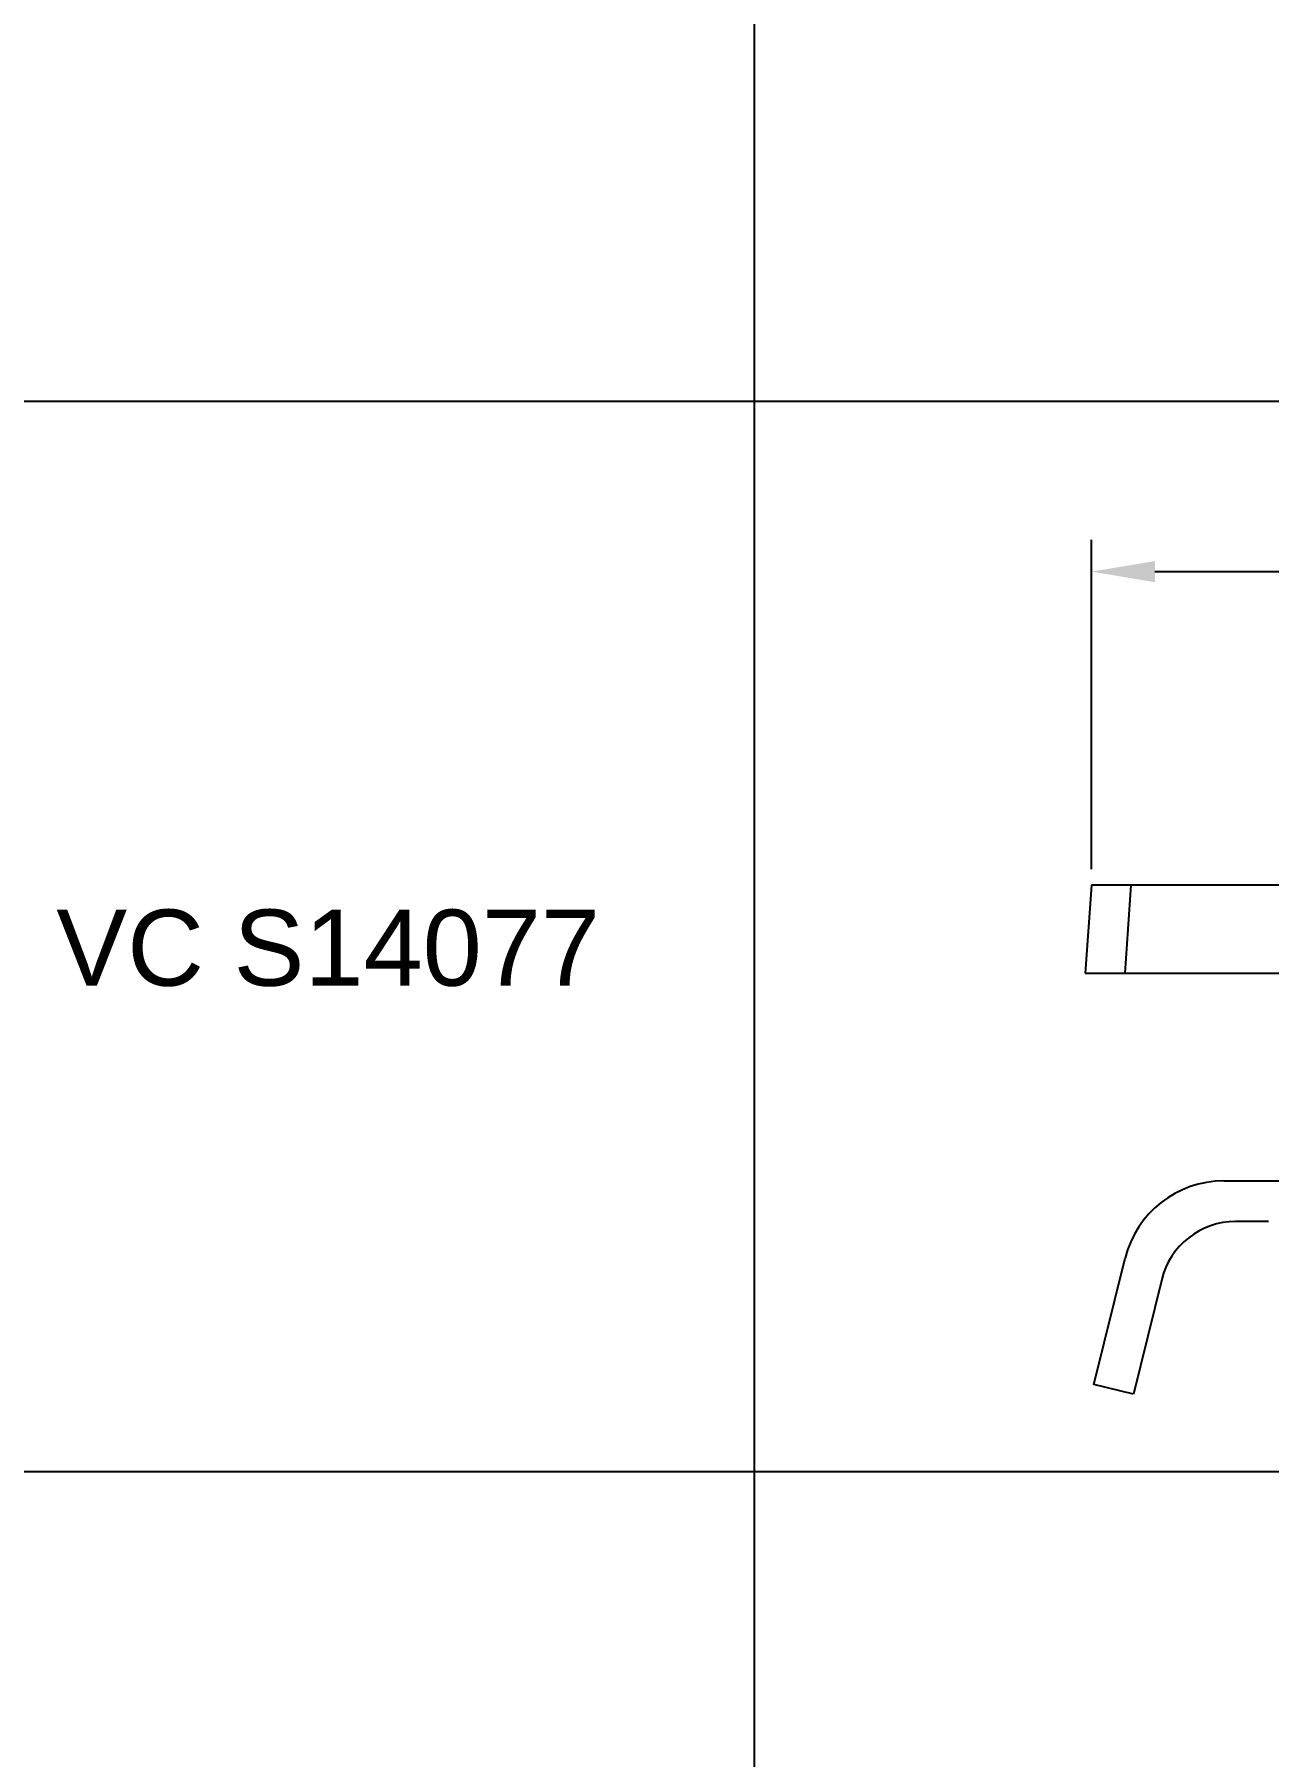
# Model space of a CAD drawing. Header units: millimetres. Extents: x 7018 to 13530, y 4187 to 5692.
# Drawn here: x 7057.3 to 7106, y 4593.5 to 4661.3 of the extents above; entities that cross this region are included whole.
import ezdxf

# ---------------------------------------------------------------- set-up
doc = ezdxf.new("R2010")
doc.units = ezdxf.units.MM
doc.layers.add('Dimension', color=3, linetype='Continuous')
doc.styles.get("Standard").update_dxf_attribs({"font": 'arial.ttf'})
doc.styles.add('样式 1', font='romant.shx')
doc.dimstyles.new('ISO-25$0', dxfattribs={"dimtxt": 2.5, "dimasz": 2.5, "dimexe": 0.5, "dimexo": 1, "dimgap": 1, "dimtad": 0, "dimtih": 1, "dimtoh": 1, "dimdec": 1, "dimzin": 10, "dimdsep": 46, "dimlunit": 6, "dimtxsty": '样式 1', "dimcen": 0, "dimclrd": 256, "dimclre": 256, "dimclrt": 7, "dimazin": 0, "dimtfac": 1, "dimtdec": 1, "dimtofl": 0, "dimtmove": 0, "dimatfit": 0, "dimfxl": 1, "dimtolj": 1, "dimtzin": 10, "dimarcsym": 0})

# ---------------------------------------------------------------- blocks, each defined once
blk = doc.blocks.new('*D3183')
at = {"layer": 'Defpoints', "color": 0, "transparency": 16777216}
for p in [(7254.512, 4640.14), (7098.998, 4627.792), (7254.512, 4626.651)]:
    blk.add_point(p, dxfattribs=at)
at = {"layer": 'Dimension', "color": 0, "lineweight": -2, "transparency": 16777216}
for p, q in [((7098.998, 4628.417), (7098.998, 4641.39)), ((7254.512, 4627.276), (7254.512, 4641.39)), ((7101.498, 4640.14), (7252.012, 4640.14))]:
    blk.add_line(p, q, dxfattribs=at)
at = {"layer": 'Dimension', "color": 0, "transparency": 16777216}
for points in [[(7101.498, 4640.557), (7101.498, 4639.724), (7098.998, 4640.14)], [(7252.012, 4640.557), (7252.012, 4639.724), (7254.512, 4640.14)]]:
    blk.add_solid(points, dxfattribs=at)
at = {"layer": 'Dimension', "color": 0, "transparency": 16777216, "insert": (7176.755, 4642.042), "char_height": 2.5, "attachment_point": 5}
blk.add_mtext('156±2', dxfattribs=at)

msp = doc.modelspace()

# ---------------------------------------------------------------- linework, layer by layer
for p, q in [((7085.709, 4815.918), (7085.709, 4559.957)), ((7037.526, 4646.861), (7433.963, 4646.861)), ((7098.998, 4627.792), (7098.756, 4624.326)), ((7111.168, 4627.792), (7098.998, 4627.792)), ((7100.551, 4627.792), (7100.309, 4624.326)), ((7098.756, 4624.326), (7111.168, 4624.326)), ((7104.211, 4616.133), (7110.01, 4616.133)), ((7105.979, 4614.533), (7104.68, 4614.533)), ((7099.097, 4608.115), (7100.327, 4613.093)), ((7101.768, 4612.253), (7100.651, 4607.731)), ((7100.651, 4607.731), (7099.097, 4608.115)), ((7037.526, 4604.689), (7433.963, 4604.689))]:
    msp.add_line(p, q)
for centre, radius in [((7104.211, 4612.133), 4), ((7104.68, 4611.533), 3)]:
    msp.add_arc(centre, radius, 89.9997, 166.11905)

# ---------------------------------------------------------------- texts
at = {"insert": (7068.916, 4625.303), "char_height": 2.9997, "width": 34.34827, "attachment_point": 5}
msp.add_mtext('VC S14077', dxfattribs=at)

# ---------------------------------------------------------------- dimensions: what is measured, and where the dimension line sits
at = {"layer": 'Dimension'}
dim = msp.add_linear_dim(base=(7254.512, 4640.14), p1=(7098.998, 4627.792), p2=(7254.512, 4626.651), dimstyle='ISO-25$0', override={"dimexe": 1.25, "dimexo": 0.625, "dimgap": 0.625, "dimtad": 1, "dimdec": 0, "dimzin": 8, "dimlunit": 2, "dimpost": '<>', "dimtxsty": 'Standard', "dimcen": 2.5, "dimclrd": 0, "dimclre": 0, "dimclrt": 0, "dimadec": 0, "dimtol": 1, "dimtp": 2, "dimtm": 2, "dimtdec": 2, "dimtofl": 1, "dimatfit": 3, "dimtolj": 0, "dimtzin": 8}, dxfattribs=at)
dim.commit()
dim.dimension.update_dxf_attribs({"geometry": '*D3183', "text_midpoint": (7176.755, 4642.042)})

doc.saveas('drawing.dxf')
